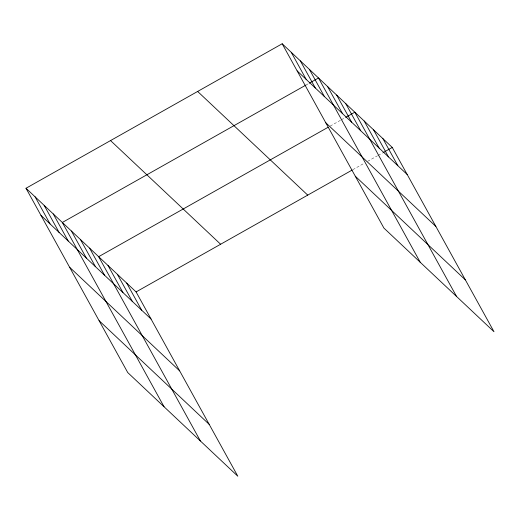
<?xml version="1.0" encoding="UTF-8"?>
<svg xmlns="http://www.w3.org/2000/svg" width="520" height="520" viewBox="0 0 520 520"><rect width="100%" height="100%" fill="white"/><g stroke="black" fill="none" stroke-linecap="round" stroke-linejoin="round"><path stroke-width="0.39" stroke-dasharray="2.6 1.95" d="M305.825 85.137L308.639 83.544M330.174 126.1L340.743 120.14M341.445 119.743L344.968 117.754M352.807 169.689L364.078 163.332M367.601 161.35L377.468 155.785M378.17 155.389L382.395 153.004"/><path stroke-width="0.78" d="M26 188.26L136.084 291.922L237.822 476.229L127.738 372.56L26 188.26L282.178 43.771L392.262 147.44L494 331.74L383.916 228.078L282.178 43.771M305.825 85.137L62.329 222.469L164.066 406.77M309.348 83.148L318.507 77.987L420.245 262.288M328.062 127.296L98.657 256.678L200.395 440.979M345.676 117.358L354.829 112.197L456.573 296.498M136.084 291.922L352.105 170.092M383.103 152.607L392.262 147.44M297.135 70.876L407.219 174.544M325.774 122.752L435.857 226.421M355.277 176.202L465.361 279.864M197.639 91.455L307.723 195.124M110.539 140.576L220.623 244.244M40.963 215.358L151.041 319.026M69.596 267.235L179.68 370.903M99.106 320.684L209.183 424.353M382.902 138.632L397.865 165.731M373.549 129.818L388.505 156.917M364.188 121.004L379.151 148.109M345.748 103.642L360.711 130.741M336.668 95.088L351.631 122.187M327.587 86.534L342.543 113.64M309.419 69.433L324.382 96.531M300.339 60.879L315.302 87.978M291.258 52.325L306.221 79.43M126.724 283.114L141.687 310.213M117.37 274.3L132.327 301.399M108.01 265.486L122.974 292.591M89.57 248.125L104.533 275.223M80.49 239.571L95.453 266.675M71.409 231.017L86.372 258.122M53.248 213.915L68.205 241.014M44.161 205.361L59.124 232.459M35.081 196.807L50.044 223.912"/></g></svg>
